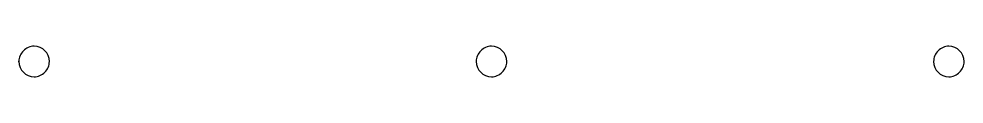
# Model space of a CAD drawing. Extents: x 180421 to 181317, y 668879 to 669680.
# Drawn here: x 180590.7 to 180598.88, y 669615.77 to 669616.04 of the extents above; entities that cross this region are included whole.
import ezdxf

# ---------------------------------------------------------------- set-up
doc = ezdxf.new("R2010")
doc.units = 0
doc.header["$LTSCALE"] = 2.5
doc.header["$MEASUREMENT"] = 0
doc.layers.add('KOTERET', color=1, linetype='CONTINUOUS')

msp = doc.modelspace()

# ---------------------------------------------------------------- linework, layer by layer
at = {"layer": 'KOTERET', "color": 1, "linetype": 'Continuous'}
for centre, start, end in [((180590.8296, 669615.9033), 90.00001, 180.00001), ((180590.8296, 669615.9033), 0.00002, 90.00001), ((180594.7882, 669615.9033), 90.00001, 180.00001), ((180594.7882, 669615.9033), 0.00002, 90.00001), ((180598.7469, 669615.9033), 90.00001, 180.00001), ((180598.7469, 669615.9033), 0.00002, 90.00001), ((180590.8296, 669615.9033), 180.00001, 270.00001), ((180590.8296, 669615.9033), 270.00001, 0.00002), ((180594.7882, 669615.9033), 180.00001, 270.00001), ((180594.7882, 669615.9033), 270.00001, 0.00002), ((180598.7469, 669615.9033), 180.00001, 270.00001), ((180598.7469, 669615.9033), 270.00001, 0.00002)]:
    msp.add_arc(centre, 0.132, start, end, dxfattribs=at)
at = {"layer": 'KOTERET', "color": 1}
msp.add_point((180590.6977, 669615.9033), dxfattribs=at)

doc.saveas('drawing.dxf')
